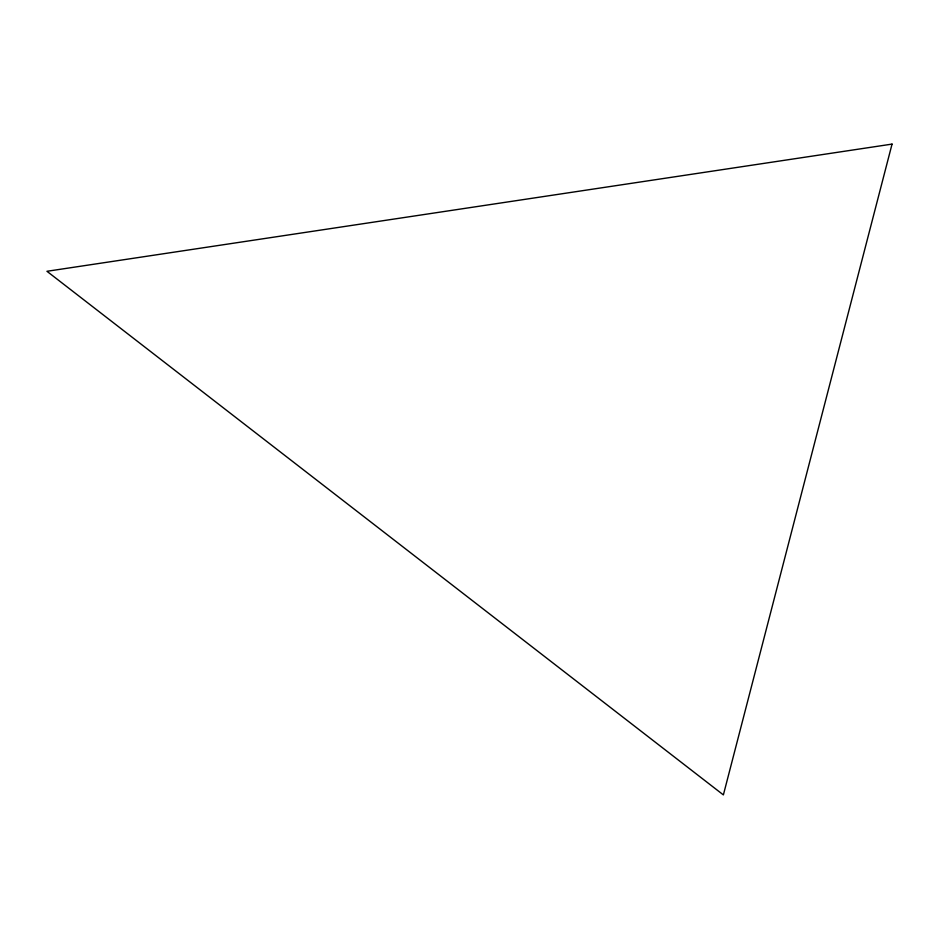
<?xml version="1.0" encoding="UTF-8"?>
<svg xmlns="http://www.w3.org/2000/svg" width="939" height="939" viewBox="0 0 939 939"><rect width="100%" height="100%" fill="white"/><g stroke="black" fill="none" stroke-linecap="round" stroke-linejoin="round"><path stroke-width="1.41" d="M892.05 144.101L723.382 794.899L46.95 271.289L892.05 144.101"/></g></svg>
